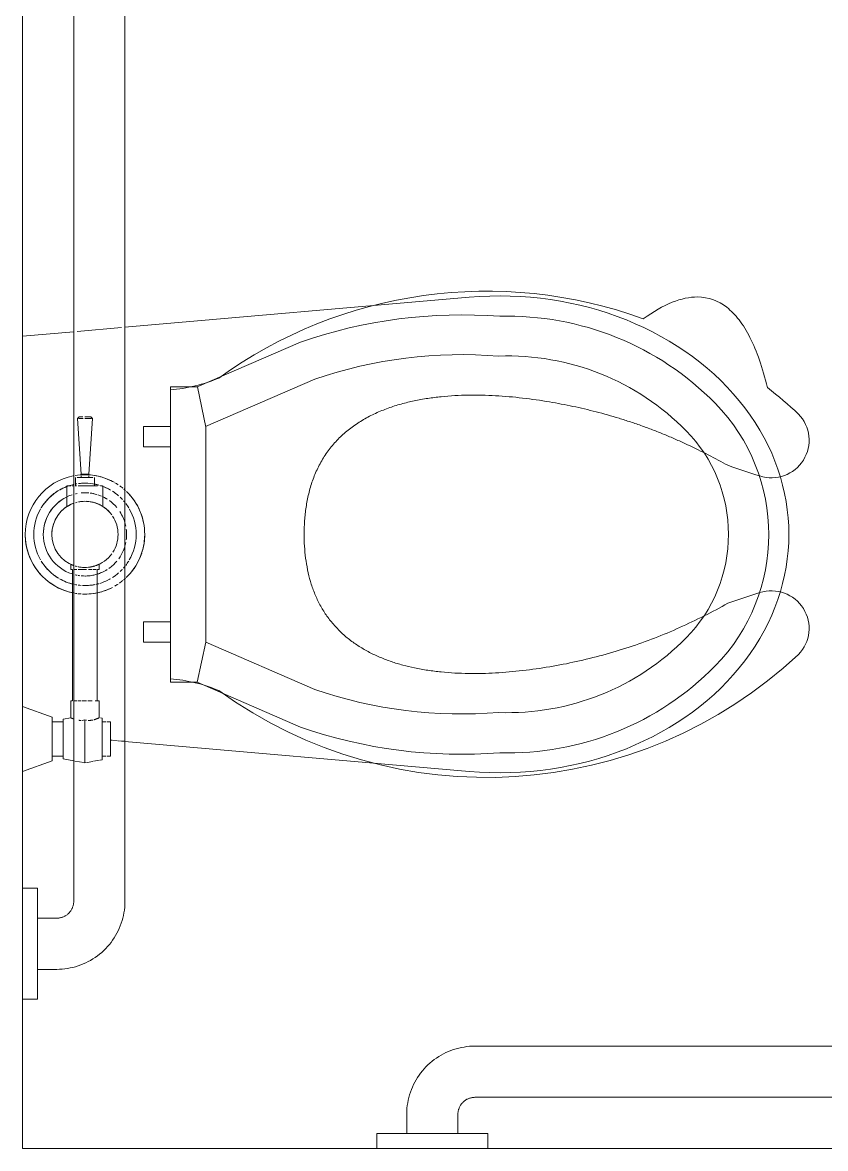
# Model space of a CAD drawing. Header units: inches. Extents: x -449 to 330, y -482 to 598.
# Drawn here: x -362.74 to -339.22, y -19.17 to 13.83 of the extents above; entities that cross this region are included whole.
import ezdxf

# ---------------------------------------------------------------- set-up
doc = ezdxf.new("R2010")
doc.units = ezdxf.units.IN
doc.header["$MEASUREMENT"] = 0
doc.linetypes.add('Hidden 1_8_', pattern=[0.1875, 0.125, -0.0625])
for name, color, linetype, lineweight in [('A-DETL-HDLN', 90, 'Hidden 1_8_', 9), ('I-WALL', 2, 'Continuous', 9), ('P-SANR-FIXT', 6, 'Continuous', 9), ('Q-SPCQ', 91, 'Continuous', 9)]:
    doc.layers.add(name, color=color, linetype=linetype, lineweight=lineweight)

# ---------------------------------------------------------------- blocks, each defined once
blk = doc.blocks.new('PLMB-TOILET-WALL HUNG - PLMB-TOILET-WALL HUNG-2446957-Test Fit - Second Floor Plan')
at = {"layer": 'P-SANR-FIXT'}
for p, q in [((-6.954, 0), (-6.64, -0.863)), ((-5.36, -0.863), (-5.046, 0)), ((5.938, -1.5), (5.807, 0)), ((-6.64, -0.863), (-6.533, -0.863)), ((-5.36, -0.863), (-6.64, -0.863)), ((-6.532, -0.863), (-6.452, -0.863)), ((-6.5, -0.863), (-6.5, -1.186)), ((-6.5, -0.863), (-6.354, -0.863)), ((-6.354, -0.863), (-6.5, -0.863)), ((-6.452, -0.863), (-6.369, -0.863)), ((-6.355, -0.863), (-6, -0.863)), ((-6.342, -0.863), (-6, -0.863)), ((-5.658, -0.863), (-6.342, -0.863)), ((-6, -0.863), (-5.658, -0.863)), ((-6, -0.863), (-5.645, -0.863)), ((-5.646, -0.863), (-5.5, -0.863)), ((-5.5, -0.863), (-5.646, -0.863)), ((-5.631, -0.863), (-5.548, -0.863)), ((-5.548, -0.863), (-5.468, -0.863)), ((-5.5, -1.186), (-5.5, -0.863)), ((-5.467, -0.863), (-5.367, -0.863)), ((-6.584, -1.186), (-6.64, -1.503)), ((-5.416, -1.186), (-6.584, -1.186)), ((-6.447, -1.186), (-6.354, -1.186)), ((-6.354, -1.186), (-6.447, -1.186)), ((-6.413, -1.186), (-6.364, -1.186)), ((-6.325, -1.186), (-6, -1.186)), ((-6.318, -1.186), (-6, -1.186)), ((-5.682, -1.186), (-6.318, -1.186)), ((-6, -1.186), (-5.675, -1.186)), ((-6, -1.186), (-5.682, -1.186)), ((-5.646, -1.186), (-5.553, -1.186)), ((-5.553, -1.186), (-5.646, -1.186)), ((-5.636, -1.186), (-5.587, -1.186)), ((-5.376, -1.412), (-5.416, -1.186)), ((1.418, -1.302), (0.814, -1.302)), ((1.418, -1.413), (1.418, -1.302)), ((-6.66, -1.615), (-6.678, -1.72)), ((-6.646, -1.535), (-6.657, -1.6)), ((-4.885, -1.412), (-5.376, -1.412)), ((-4.885, -1.412), (-4.885, -1.428)), ((-4.885, -1.456), (-4.885, -1.412)), ((-1.655, -1.467), (-4.885, -1.467)), ((-4.885, -1.494), (-4.885, -1.586)), ((-4.885, -1.586), (-4.885, -1.494)), ((-4.885, -1.498), (-4.885, -1.57)), ((-4.885, -1.57), (-4.885, -1.498)), ((-4.885, -1.716), (-4.885, -1.621)), ((-4.885, -1.645), (-4.885, -1.716)), ((-4.885, -1.648), (-4.885, -1.716)), ((-4.885, -1.716), (-4.885, -1.648)), ((-1.027, -1.467), (-1.655, -1.467)), ((-0.877, -1.412), (-1.027, -1.412)), ((-1.027, -1.459), (-1.027, -1.413)), ((-1.027, -1.505), (-1.027, -1.586)), ((-1.027, -1.586), (-1.027, -1.505)), ((-1.027, -1.506), (-1.027, -1.57)), ((-1.027, -1.57), (-1.027, -1.506)), ((-1.027, -1.762), (-1.027, -1.634)), ((-1.027, -1.645), (-1.027, -1.762)), ((-1.027, -1.648), (-1.027, -1.762)), ((-1.027, -1.762), (-1.027, -1.648)), ((1.418, -1.456), (1.418, -1.492)), ((1.418, -1.492), (1.418, -1.456)), ((1.418, -1.585), (1.418, -1.539)), ((1.668, -1.552), (1.418, -1.552)), ((1.418, -1.589), (1.418, -1.589)), ((1.418, -1.628), (1.418, -1.709)), ((1.418, -1.828), (1.418, -1.628)), ((1.418, -1.702), (1.418, -1.629)), ((1.418, -1.629), (1.418, -1.702)), ((1.668, -1.589), (1.668, -1.589)), ((1.668, -1.701), (1.668, -1.596)), ((1.668, -1.596), (1.668, -1.828)), ((3.392, -1.605), (1.761, -1.719)), ((3.438, -1.651), (3.392, -1.605)), ((3.392, -1.635), (3.392, -1.635)), ((3.392, -1.777), (3.392, -1.645)), ((3.392, -1.645), (3.392, -1.777)), ((6.061, -2.9), (5.947, -1.6)), ((-6.682, -1.739), (-6.698, -1.828)), ((-6.698, -1.828), (-6.689, -1.875)), ((-6.698, -1.828), (-5.667, -1.828)), ((-5.44, -1.828), (-6.698, -1.828)), ((-6.685, -1.897), (-6.657, -2.056)), ((-5.629, -1.828), (-5.556, -1.828)), ((-5.527, -1.828), (-5.44, -1.828)), ((-4.885, -1.744), (-4.885, -1.877)), ((-4.885, -1.877), (-4.885, -1.744)), ((-4.885, -1.744), (-4.885, -1.877)), ((-4.885, -1.877), (-4.885, -1.744)), ((-4.885, -1.91), (-4.885, -2.01)), ((-4.885, -2.036), (-4.885, -1.91)), ((-4.885, -1.91), (-4.885, -2.008)), ((-4.885, -2.008), (-4.885, -1.91)), ((-1.027, -1.762), (-1.027, -1.877)), ((-1.027, -1.877), (-1.027, -1.762)), ((-1.027, -1.762), (-1.027, -1.877)), ((-1.027, -1.877), (-1.027, -1.762)), ((-1.027, -1.931), (-1.027, -2.008)), ((-1.027, -2.008), (-1.027, -1.931)), ((-1.027, -1.931), (-1.027, -2.01)), ((-1.027, -2.036), (-1.027, -1.931)), ((1.418, -1.828), (1.418, -1.766)), ((1.418, -1.766), (1.418, -1.828)), ((1.418, -1.77), (1.418, -1.828)), ((1.418, -1.828), (1.418, -1.931)), ((1.418, -2.138), (1.418, -1.828)), ((1.418, -1.937), (1.418, -1.828)), ((1.418, -1.828), (1.418, -1.937)), ((1.418, -1.952), (1.418, -2.029)), ((1.418, -2.029), (1.418, -1.959)), ((1.418, -1.959), (1.418, -2.029)), ((1.668, -1.828), (1.668, -1.702)), ((1.719, -1.719), (1.668, -1.719)), ((1.668, -1.828), (1.668, -1.719)), ((1.668, -1.719), (1.668, -1.828)), ((1.668, -1.937), (1.668, -1.828)), ((1.668, -1.828), (1.668, -1.937)), ((1.668, -1.955), (1.668, -1.828)), ((1.668, -1.828), (1.668, -2.06)), ((1.668, -1.937), (1.719, -1.937)), ((1.668, -2.06), (1.668, -1.96)), ((1.761, -1.828), (1.761, -1.719)), ((1.761, -1.719), (1.761, -1.828)), ((1.761, -1.937), (1.761, -1.828)), ((1.761, -1.828), (1.761, -1.937)), ((1.761, -1.937), (3.392, -2.051)), ((3.392, -2.021), (3.392, -1.828)), ((3.392, -1.828), (3.392, -2.021)), ((3.44, -1.763), (3.44, -1.653)), ((3.44, -1.653), (3.44, -1.763)), ((3.44, -2.002), (3.44, -1.828)), ((3.44, -1.828), (3.44, -2.002)), ((-6.653, -2.08), (-6.623, -2.25)), ((-6.619, -2.274), (-6.609, -2.328)), ((-5.391, -2.328), (-5.382, -2.281)), ((-5.376, -2.244), (-4.885, -2.244)), ((-4.885, -2.125), (-4.885, -2.228)), ((-4.885, -2.244), (-4.885, -2.125)), ((-4.885, -2.131), (-4.885, -2.189)), ((-4.885, -2.189), (-4.885, -2.131)), ((-4.885, -2.189), (-1.655, -2.189)), ((-4.885, -2.228), (-4.885, -2.244)), ((-1.655, -2.189), (-1.027, -2.189)), ((-1.027, -2.071), (-1.027, -2.156)), ((-1.027, -2.156), (-1.027, -2.071)), ((-1.027, -2.087), (-1.027, -2.154)), ((-1.027, -2.154), (-1.027, -2.087)), ((-1.027, -2.243), (-1.027, -2.196)), ((-1.027, -2.244), (-0.877, -2.244)), ((1.418, -2.067), (1.418, -2.067)), ((1.418, -2.104), (1.668, -2.104)), ((1.418, -2.145), (1.418, -2.2)), ((1.418, -2.2), (1.418, -2.145)), ((1.418, -2.346), (1.418, -2.282)), ((1.668, -2.067), (1.668, -2.067)), ((3.392, -2.051), (3.44, -2.002)), ((-6.609, -2.328), (-6.563, -2.328)), ((-5.391, -2.328), (-6.609, -2.328)), ((-6.507, -2.328), (-6.366, -2.328)), ((-6.5, -2.328), (-6.5, -2.444)), ((-6.5, -2.467), (-6.5, -2.578)), ((-6.5, -2.578), (-6.354, -2.578)), ((-5.5, -2.578), (-6.5, -2.578)), ((-6.496, -2.328), (-6.354, -2.328)), ((-6.354, -2.328), (-6.496, -2.328)), ((-6.354, -2.578), (-5.5, -2.578)), ((-6.339, -2.328), (-5.661, -2.328)), ((-6.329, -2.328), (-6, -2.328)), ((-5.671, -2.328), (-6.329, -2.328)), ((-6.033, -2.578), (-6.037, -2.625)), ((-6, -2.328), (-5.671, -2.328)), ((-5.646, -2.328), (-5.504, -2.328)), ((-5.504, -2.328), (-5.646, -2.328)), ((-5.634, -2.328), (-5.569, -2.328)), ((-5.569, -2.328), (-5.493, -2.328)), ((-5.5, -2.444), (-5.5, -2.328)), ((-5.5, -2.578), (-5.5, -2.472)), ((-5.408, -2.328), (-5.391, -2.328)), ((0.814, -2.354), (1.418, -2.354)), ((-6.062, -2.91), (-6.067, -2.974)), ((-6.052, -2.797), (-6.061, -2.9)), ((-6.039, -2.647), (-6.05, -2.78)), ((-6.069, -2.996), (-6.952, -13.084)), ((6.952, -13.084), (6.07, -3)), ((-3.157, -3.543), (-3.157, -4.331)), ((-2.567, -3.543), (-3.157, -3.543)), ((-2.567, -4.331), (-2.567, -3.543)), ((2.567, -3.543), (2.567, -4.331)), ((3.157, -3.543), (2.567, -3.543)), ((3.157, -4.331), (3.157, -3.543)), ((-4.338, -4.331), (4.323, -4.331)), ((-4.338, -5.118), (-4.338, -4.331)), ((4.323, -4.331), (4.323, -5.118)), ((-5.65, -8.136), (-4.338, -5.118)), ((-4.338, -5.118), (-3.157, -5.364)), ((3.142, -5.364), (4.326, -5.125)), ((4.323, -5.118), (5.635, -8.136)), ((-3.157, -5.364), (-4.549, -8.564)), ((-3.157, -5.364), (3.142, -5.364)), ((3.156, -5.361), (4.549, -8.564))]:
    blk.add_line(p, q, dxfattribs=at)
for centre, radius, start, end in [((-0.002, -1.828), 1.75, 90, 168.995), ((-0.002, -1.828), 1.75, 108.3025, 168.995), ((-0.002, -1.828), 1.5, 90, 120), ((-0.002, -1.828), 1.5, 90, 120), ((-0.002, -1.828), 1.5, 90, 120), ((-0.002, -1.828), 1.75, 90, 107.6516), ((-0.002, -1.828), 1.75, 11.2426, 90), ((-0.002, -1.828), 1.75, 11.2426, 90), ((-0.002, -1.828), 1.5, 60, 90), ((-0.002, -1.828), 1.5, 60, 90), ((-0.002, -1.828), 1.5, 60, 90), ((-0.002, -1.828), 1.5, 121.3363, 148.8055), ((-0.002, -1.828), 1.5, 121.3363, 148.8055), ((-0.002, -1.828), 1.22, 90, 162), ((-0.002, -1.828), 1.22, 90, 162), ((-0.002, -1.828), 1.22, 90, 162), ((-0.002, -1.828), 1.5, 121.3363, 133.0682), ((-0.002, -1.828), 1.22, 18, 90), ((-0.002, -1.828), 1.22, 26.5141, 90), ((-0.002, -1.828), 1.22, 26.5141, 90), ((-0.002, -1.828), 1.5, 31.1945, 58.6637), ((-0.002, -1.828), 1.5, 46.9318, 58.6637), ((-0.002, -1.828), 1.5, 31.1945, 58.6637), ((-0.002, -1.828), 1.5, 136.7267, 148.8055), ((-0.002, -1.828), 0.97, 90, 160.4586), ((-0.002, -1.828), 0.97, 90, 160.4586), ((-0.002, -1.828), 0.97, 90, 160.4586), ((-0.002, -1.828), 0.97, 90, 160.4586), ((-0.002, -1.828), 0.97, 90, 160.4586), ((-0.002, -1.828), 0.97, 20.0988, 90), ((-0.002, -1.828), 0.97, 54, 90), ((-0.002, -1.828), 0.97, 20.0988, 90), ((-0.002, -1.828), 0.97, 20.0988, 90), ((-0.002, -1.828), 0.97, 20.0988, 90), ((-0.002, -1.828), 1.5, 31.1945, 43.2733), ((-0.002, -1.828), 1.5, 150, 167.1684), ((-0.002, -1.828), 1.5, 150, 164.3442), ((-0.002, -1.828), 1.5, 150, 164.3442), ((-0.002, -1.828), 0.97, 20.0988, 54), ((-0.002, -1.828), 1.5, 21.0132, 30), ((-0.002, -1.828), 1.5, 21.0132, 30), ((-0.002, -1.828), 1.5, 13.1164, 30), ((-0.002, -1.828), 1.75, 173.3065, 176.2889), ((-0.002, -1.828), 1.75, 173.3065, 176.2889), ((-0.002, -1.828), 1.75, 170.3294, 172.2024), ((-0.002, -1.828), 1.75, 170.3294, 172.2024), ((-0.002, -1.828), 1.5, 172.2264, 175.6704), ((-0.002, -1.828), 1.5, 172.784, 175.6704), ((-0.002, -1.828), 1.5, 172.784, 175.6704), ((-0.002, -1.828), 1.5, 168.7399, 170.9028), ((-0.002, -1.828), 1.5, 168.7399, 170.9028), ((-0.002, -1.828), 1.5, 168.7399, 170.9028), ((-0.002, -1.828), 1.22, 170.7676, 173.0085), ((-0.002, -1.828), 1.22, 166.5843, 169.1384), ((-0.002, -1.828), 1.22, 166.5843, 169.1384), ((-0.002, -1.828), 1.22, 166.5843, 169.1384), ((-0.002, -1.828), 0.97, 168.4381, 197.115), ((-0.002, -1.828), 0.97, 168.4381, 197.115), ((-0.002, -1.828), 0.97, 168.4381, 197.115), ((-0.002, -1.828), 0.97, 168.4381, 197.115), ((-0.002, -1.828), 0.97, 168.4381, 197.115), ((-0.002, -1.828), 0.97, 163.1574, 166.338), ((-0.002, -1.828), 0.97, 163.1574, 166.338), ((-0.002, -1.828), 0.97, 163.1574, 166.338), ((-0.002, -1.828), 0.97, 163.1574, 166.338), ((-0.002, -1.828), 0.97, 163.1574, 166.338), ((-0.002, -1.828), 0.97, 342.243, 11.1677), ((-0.002, -1.828), 0.97, 342.243, 11.1677), ((-0.002, -1.828), 0.97, 342.5832, 11.1677), ((-0.002, -1.828), 0.97, 342.5832, 11.1677), ((-0.002, -1.828), 0.97, 342.5832, 11.1677), ((-0.002, -1.828), 0.97, 13.662, 16.5948), ((-0.002, -1.828), 0.97, 13.662, 16.5948), ((-0.002, -1.828), 0.97, 13.662, 16.5948), ((-0.002, -1.828), 0.97, 13.662, 16.5948), ((-0.002, -1.828), 0.97, 13.662, 16.5948), ((-0.002, -1.828), 1.22, 10.8616, 13.1679), ((-0.002, -1.828), 1.22, 10.8616, 13.1679), ((-0.002, -1.828), 1.22, 10.8616, 13.1679), ((-0.002, -1.828), 1.5, 9.0972, 11.005), ((-0.002, -1.828), 1.5, 2.4535, 7.3611), ((-0.002, -1.828), 1.5, 2.4535, 7.3611), ((-0.002, -1.828), 1.5, 0, 7.3611), ((-0.002, -1.828), 1.75, 330.7207, 9.4137), ((-0.002, -1.828), 1.75, 0, 9.4137), ((-0.002, -1.828), 1.75, 177.7222, 207.3288), ((-0.002, -1.828), 1.75, 177.7222, 194.4716), ((-0.002, -1.828), 1.5, 177.3889, 183.8867), ((-0.002, -1.828), 1.5, 177.3889, 183.8867), ((-0.002, -1.828), 1.5, 177.3889, 180), ((-0.002, -1.828), 1.5, 180, 191.2801), ((-0.002, -1.828), 1.22, 174.8306, 196.5135), ((-0.002, -1.828), 1.22, 174.8306, 186.9915), ((-0.002, -1.828), 1.22, 174.8306, 186.9915), ((-0.002, -1.828), 1.22, 343.4865, 353.0085), ((-0.002, -1.828), 1.22, 354.6802, 5.1694), ((-0.002, -1.828), 1.22, 357.7511, 2.4691), ((-0.002, -1.828), 1.22, 357.7511, 2.4691), ((-0.002, -1.828), 1.5, 348.0606, 0), ((-0.002, -1.828), 1.5, 351.2809, 2.0605), ((-0.002, -1.828), 1.5, 351.2809, 2.0605), ((-0.002, -1.828), 1.75, 345.5284, 0), ((-0.002, -1.828), 1.5, 189.119, 191.2801), ((-0.002, -1.828), 1.5, 189.119, 191.2801), ((-0.002, -1.828), 1.5, 192.2148, 194.432), ((-0.002, -1.828), 1.5, 192.2148, 194.432), ((-0.002, -1.828), 1.5, 192.2148, 195.6558), ((-0.002, -1.828), 1.5, 196.8836, 206.6842), ((-0.002, -1.828), 1.5, 196.8836, 206.6842), ((-0.002, -1.828), 1.5, 196.8836, 206.6842), ((-0.002, -1.828), 1.22, 190.8877, 196.5135), ((-0.002, -1.828), 1.22, 190.8877, 196.5135), ((-0.002, -1.828), 1.22, 198, 203.3094), ((-0.002, -1.828), 1.22, 198, 203.3094), ((-0.002, -1.828), 1.22, 198, 203.3094), ((-0.002, -1.828), 0.97, 198, 234), ((-0.002, -1.828), 0.97, 198, 234), ((-0.002, -1.828), 0.97, 198, 234), ((-0.002, -1.828), 0.97, 198, 234), ((-0.002, -1.828), 0.97, 198, 234), ((-0.002, -1.828), 0.97, 306, 342), ((-0.002, -1.828), 0.97, 306, 342), ((-0.002, -1.828), 0.97, 306, 341.5463), ((-0.002, -1.828), 0.97, 306, 341.5463), ((-0.002, -1.828), 0.97, 306, 341.5463), ((-0.002, -1.828), 1.22, 336.6906, 342), ((-0.002, -1.828), 1.22, 345.8169, 349.1123), ((-0.002, -1.828), 1.22, 345.8169, 349.1123), ((-0.002, -1.828), 1.5, 332.7458, 343.1164), ((-0.002, -1.828), 1.5, 344.3442, 347.7852), ((-0.002, -1.828), 1.5, 345.166, 347.7852), ((-0.002, -1.828), 1.5, 345.166, 347.7852), ((-0.002, -1.828), 1.5, 348.0606, 350.4335), ((-0.002, -1.828), 1.5, 348.0606, 350.4335), ((-0.002, -1.828), 1.75, 330.7207, 345), ((-0.002, -1.828), 1.75, 196.2846, 207.3288), ((-0.002, -1.828), 1.5, 207.3029, 210), ((-0.002, -1.828), 1.5, 207.3029, 210), ((-0.002, -1.828), 1.5, 207.3029, 210), ((-0.002, -1.828), 1.5, 212.573, 221.0604), ((-0.002, -1.828), 1.5, 212.573, 221.0604), ((-0.002, -1.828), 1.5, 212.573, 221.0604), ((-0.002, -1.828), 1.22, 203.9727, 212.1267), ((-0.002, -1.828), 1.22, 203.9727, 212.1267), ((-0.002, -1.828), 1.22, 203.9727, 212.1267), ((-0.002, -1.828), 1.22, 215.2507, 229.7755), ((-0.002, -1.828), 1.22, 215.2507, 229.7755), ((-0.002, -1.828), 1.22, 215.2507, 229.7755), ((-0.002, -1.828), 0.97, 270, 303.5487), ((-0.002, -1.828), 0.97, 270, 303.5487), ((-0.002, -1.828), 0.97, 270, 303.5487), ((-0.002, -1.828), 0.97, 270, 303.5487), ((-0.002, -1.828), 0.97, 270, 303.5487), ((-0.002, -1.828), 1.22, 310.2245, 324.1475), ((-0.002, -1.828), 1.22, 310.2245, 324.1475), ((-0.002, -1.828), 1.22, 310.2245, 324.1475), ((-0.002, -1.828), 1.22, 327.8733, 335.2872), ((-0.002, -1.828), 1.22, 327.8733, 333.4859), ((-0.002, -1.828), 1.22, 327.8733, 333.4859), ((-0.002, -1.828), 1.5, 318.9396, 327.427), ((-0.002, -1.828), 1.5, 318.9396, 327.427), ((-0.002, -1.828), 1.5, 318.9396, 327.427), ((-0.002, -1.828), 1.5, 330, 332.6971), ((-0.002, -1.828), 1.5, 330, 332.6971), ((-0.002, -1.828), 1.5, 330, 332.6971), ((-0.002, -1.828), 1.5, 332.7458, 338.9868), ((-0.002, -1.828), 1.5, 332.7458, 338.9868), ((-0.002, -1.828), 1.75, 210, 213.626), ((-0.002, -1.828), 1.75, 210, 213.626), ((-0.002, -1.828), 1.75, 215.1829, 219.2082), ((-0.002, -1.828), 1.75, 215.1829, 219.2082), ((-0.002, -1.828), 1.75, 220.1981, 222.7173), ((-0.002, -1.828), 1.75, 220.1981, 222.7173), ((-0.002, -1.828), 1.5, 223.2733, 226.9318), ((-0.002, -1.828), 1.5, 223.2733, 226.9318), ((-0.002, -1.828), 1.5, 228.7698, 231.667), ((-0.002, -1.828), 1.5, 228.7698, 231.667), ((-0.002, -1.828), 1.5, 228.7698, 231.667), ((-0.002, -1.828), 1.22, 234.2151, 246.7672), ((-0.002, -1.828), 1.22, 234.2151, 246.7672), ((-0.002, -1.828), 1.22, 234.2151, 246.7672), ((-0.002, -1.828), 0.97, 237.4815, 270), ((-0.002, -1.828), 0.97, 237.4815, 270), ((-0.002, -1.828), 0.97, 237.4815, 270), ((-0.002, -1.828), 0.97, 237.4815, 270), ((-0.002, -1.828), 0.97, 237.4815, 270), ((-0.002, -1.828), 1.22, 247.1173, 250.6997), ((-0.002, -1.828), 1.22, 247.1173, 250.6997), ((-0.002, -1.828), 1.22, 247.1173, 250.6997), ((-0.002, -1.828), 1.22, 289.0364, 292.8827), ((-0.002, -1.828), 1.22, 289.0364, 292.8827), ((-0.002, -1.828), 1.22, 289.0364, 292.8827), ((-0.002, -1.828), 1.22, 293.2328, 303.2338), ((-0.002, -1.828), 1.22, 293.2328, 303.2338), ((-0.002, -1.828), 1.22, 293.2328, 303.2338), ((-0.002, -1.828), 1.5, 308.333, 310.9972), ((-0.002, -1.828), 1.5, 308.333, 310.9972), ((-0.002, -1.828), 1.5, 308.333, 310.9972), ((-0.002, -1.828), 1.5, 313.0682, 316.645), ((-0.002, -1.828), 1.5, 313.0682, 316.645), ((-0.002, -1.828), 1.75, 317.2827, 319.5306), ((-0.002, -1.828), 1.75, 317.2827, 319.5306), ((-0.002, -1.828), 1.75, 320.7918, 324.3506), ((-0.002, -1.828), 1.75, 320.7918, 324.3506), ((-0.002, -1.828), 1.75, 326.374, 330), ((-0.002, -1.828), 1.75, 326.374, 330), ((-0.002, -1.828), 1.75, 223.574, 270), ((-0.002, -1.828), 1.75, 225, 251.6975), ((-0.002, -1.828), 1.5, 232.6522, 238.6637), ((-0.002, -1.828), 1.5, 232.6522, 238.6637), ((-0.002, -1.828), 1.5, 232.6522, 238.6637), ((-0.002, -1.828), 1.5, 240, 270), ((-0.002, -1.828), 1.5, 240, 270), ((-0.002, -1.828), 1.5, 240, 270), ((-0.002, -1.828), 1.22, 251.8363, 258.6969), ((-0.002, -1.828), 1.22, 251.8363, 258.6969), ((-0.002, -1.828), 1.22, 251.8363, 258.6969), ((-0.002, -1.828), 1.22, 262.6465, 270), ((-0.002, -1.828), 1.22, 262.6465, 270), ((-0.002, -1.828), 1.22, 262.6465, 270), ((-0.002, -1.828), 1.22, 270, 277.3535), ((-0.002, -1.828), 1.22, 270, 277.3535), ((-0.002, -1.828), 1.22, 270, 277.3535), ((-0.002, -1.828), 1.75, 270, 316.0858), ((-0.002, -1.828), 1.75, 270, 315), ((-0.002, -1.828), 1.5, 270, 300), ((-0.002, -1.828), 1.5, 270, 300), ((-0.002, -1.828), 1.5, 270, 300), ((-0.002, -1.828), 1.22, 281.3031, 288.1637), ((-0.002, -1.828), 1.22, 281.3031, 288.1637), ((-0.002, -1.828), 1.22, 281.3031, 288.1637), ((-0.002, -1.828), 1.5, 301.3363, 306.9366), ((-0.002, -1.828), 1.5, 301.3363, 306.9366), ((-0.002, -1.828), 1.5, 301.3363, 306.9366), ((-0.002, -1.828), 1.75, 252.3484, 270), ((8.013, -12.871), 14.46, 160.8863, 184.3848), ((-8.028, -12.871), 14.46, 355.6152, 19.1137), ((8.013, -12.871), 13.279, 161.0772, 184.6521), ((-8.013, -12.871), 13.279, 355.3479, 18.9228), ((2.113, -14.203), 8.522, 178.4765, 225.5088), ((2.113, -14.203), 7.341, 178.0082, 225.4947), ((-2.113, -14.203), 7.341, 314.5053, 1.9918), ((-2.129, -14.203), 8.522, 314.4912, 1.5235), ((-0.023, -16.377), 4.293, 225.4947, 270.3084), ((0.023, -16.377), 4.293, 269.6916, 314.5053), ((-0.008, -16.339), 5.512, 225.6791, 314.3209)]:
    blk.add_arc(centre, radius, start, end, dxfattribs=at)
blk.add_ellipse((0, -13.976), major_axis=(0, 8.465), ratio=0.825581, start_param=1.465218, end_param=4.817967, dxfattribs=at)
for points, knots in [([(0.907, -1.488), (0.898, -1.465), (0.88, -1.423), (0.858, -1.38), (0.843, -1.352), (0.829, -1.328), (0.818, -1.31), (0.813, -1.302), (0.813, -1.302), (0.815, -1.306), (0.818, -1.309), (0.818, -1.31)], [0.2222222, 0.2222222, 0.2222222, 0.2222222, 0.2777778, 0.3333333, 0.3611111, 0.3888889, 0.4444444, 0.4791667, 0.5138889, 0.5486111, 0.5555556, 0.5555556, 0.5555556, 0.5555556]), ([(-5.45, -1.646), (-5.451, -1.653), (-5.452, -1.668), (-5.453, -1.692), (-5.454, -1.709), (-5.454, -1.719)], [-0.2857143, -0.2857143, -0.2857143, -0.2857143, -0.25, -0.2142857, -0.1676612, -0.1676612, -0.1676612, -0.1676612]), ([(-5.453, -1.719), (-5.454, -1.709), (-5.453, -1.692), (-5.452, -1.668), (-5.451, -1.653), (-5.45, -1.646)], [-0.8323388, -0.8323388, -0.8323388, -0.8323388, -0.7857143, -0.75, -0.7142857, -0.7142857, -0.7142857, -0.7142857]), ([(-5.415, -1.502), (-5.413, -1.498), (-5.41, -1.488), (-5.405, -1.476), (-5.4, -1.464), (-5.395, -1.453), (-5.391, -1.443), (-5.386, -1.432), (-5.379, -1.417), (-5.376, -1.412), (-5.376, -1.412)], [-0.4285714, -0.4285714, -0.4285714, -0.4285714, -0.3928571, -0.3571429, -0.3214286, -0.2857143, -0.25, -0.2142857, -0.1428571, 0, 0, 0, 0]), ([(-5.381, -1.422), (-5.383, -1.426), (-5.386, -1.432), (-5.391, -1.443), (-5.394, -1.45), (-5.395, -1.453)], [-0.8571429, -0.8571429, -0.8571429, -0.8571429, -0.7857143, -0.75, -0.7142857, -0.7142857, -0.7142857, -0.7142857]), ([(-0.952, -1.634), (-0.952, -1.634), (-0.953, -1.64), (-0.956, -1.656), (-0.961, -1.684), (-0.964, -1.707), (-0.965, -1.718)], [0.3469529, 0.3469529, 0.3469529, 0.3469529, 0.34722222, 0.36111111, 0.38888889, 0.41574485, 0.41574485, 0.41574485, 0.41574485]), ([(-0.965, -1.718), (-0.964, -1.707), (-0.961, -1.684), (-0.956, -1.656), (-0.953, -1.64), (-0.952, -1.634)], [0.58425515, 0.58425515, 0.58425515, 0.58425515, 0.61111111, 0.63888889, 0.6530471, 0.6530471, 0.6530471, 0.6530471]), ([(-0.929, -1.544), (-0.93, -1.549), (-0.935, -1.563), (-0.94, -1.582), (-0.943, -1.595), (-0.944, -1.598)], [0.2611277, 0.2611277, 0.2611277, 0.2611277, 0.27777778, 0.30555556, 0.3148888, 0.3148888, 0.3148888, 0.3148888]), ([(-0.944, -1.598), (-0.943, -1.595), (-0.94, -1.582), (-0.935, -1.563), (-0.93, -1.549), (-0.929, -1.544)], [0.6851112, 0.6851112, 0.6851112, 0.6851112, 0.69444444, 0.72222222, 0.7388723, 0.7388723, 0.7388723, 0.7388723]), ([(-0.877, -1.412), (-0.878, -1.412), (-0.88, -1.415), (-0.884, -1.426), (-0.889, -1.437), (-0.895, -1.451), (-0.902, -1.467), (-0.908, -1.484), (-0.913, -1.497), (-0.916, -1.504), (-0.917, -1.507)], [0, 0, 0, 0, 0.0555556, 0.0833333, 0.1111111, 0.1388889, 0.1666667, 0.1944444, 0.2083333, 0.2196069, 0.2196069, 0.2196069, 0.2196069]), ([(-0.917, -1.507), (-0.916, -1.504), (-0.913, -1.497), (-0.908, -1.484), (-0.902, -1.467), (-0.895, -1.451), (-0.889, -1.437), (-0.884, -1.426), (-0.88, -1.415), (-0.878, -1.412), (-0.877, -1.412)], [0.7803931, 0.7803931, 0.7803931, 0.7803931, 0.7916667, 0.8055556, 0.8333333, 0.8611111, 0.8888889, 0.9166667, 0.9444444, 1, 1, 1, 1]), ([(0.855, -1.373), (0.858, -1.379), (0.866, -1.394), (0.884, -1.431), (0.898, -1.466), (0.906, -1.488)], [0.6666667, 0.6666667, 0.6666667, 0.6666667, 0.6875, 0.7222222, 0.7776299, 0.7776299, 0.7776299, 0.7776299]), ([(-5.453, -1.921), (-5.454, -1.936), (-5.454, -1.959), (-5.452, -1.988), (-5.451, -2.003), (-5.45, -2.01)], [-0.8571429, -0.8571429, -0.8571429, -0.8571429, -0.7857143, -0.75, -0.7142857, -0.7142857, -0.7142857, -0.7142857]), ([(-5.442, -2.057), (-5.443, -2.055), (-5.445, -2.046), (-5.447, -2.031), (-5.45, -2.01), (-5.452, -1.988), (-5.454, -1.959), (-5.454, -1.936), (-5.453, -1.921)], [-0.3696277, -0.3696277, -0.3696277, -0.3696277, -0.3571429, -0.3214286, -0.2857143, -0.25, -0.2142857, -0.1428571, -0.1428571, -0.1428571, -0.1428571]), ([(-0.966, -1.929), (-0.964, -1.944), (-0.961, -1.969), (-0.955, -2.005), (-0.951, -2.027), (-0.948, -2.037)], [0.5773903, 0.5773903, 0.5773903, 0.5773903, 0.61111111, 0.63888889, 0.66666667, 0.66666667, 0.66666667, 0.66666667]), ([(-0.948, -2.037), (-0.95, -2.032), (-0.952, -2.021), (-0.956, -2), (-0.961, -1.972), (-0.964, -1.946), (-0.966, -1.932), (-0.966, -1.929)], [0.33333333, 0.33333333, 0.33333333, 0.33333333, 0.34722222, 0.36111111, 0.38888889, 0.41666667, 0.4226097, 0.4226097, 0.4226097, 0.4226097]), ([(-5.45, -2.01), (-5.449, -2.017), (-5.447, -2.031), (-5.445, -2.046), (-5.443, -2.055), (-5.442, -2.057)], [-0.71428571, -0.71428571, -0.71428571, -0.71428571, -0.67857143, -0.64285714, -0.63037228, -0.63037228, -0.63037228, -0.63037228]), ([(-5.376, -2.244), (-5.376, -2.244), (-5.379, -2.239), (-5.386, -2.224), (-5.391, -2.212), (-5.395, -2.203), (-5.4, -2.192), (-5.405, -2.18), (-5.41, -2.167), (-5.415, -2.154), (-5.42, -2.139), (-5.425, -2.123), (-5.431, -2.106), (-5.434, -2.094), (-5.435, -2.088)], [-1, -1, -1, -1, -0.8571429, -0.7857143, -0.75, -0.7142857, -0.6785714, -0.6428571, -0.6071429, -0.5714286, -0.5357143, -0.5, -0.4642857, -0.4285714, -0.4285714, -0.4285714, -0.4285714]), ([(-5.395, -2.203), (-5.394, -2.206), (-5.391, -2.212), (-5.386, -2.223), (-5.382, -2.231), (-5.381, -2.234)], [-0.2857143, -0.2857143, -0.2857143, -0.2857143, -0.25, -0.2142857, -0.1428571, -0.1428571, -0.1428571, -0.1428571]), ([(-0.944, -2.058), (-0.943, -2.061), (-0.94, -2.074), (-0.934, -2.094), (-0.929, -2.11), (-0.927, -2.116)], [0.68561075, 0.68561075, 0.68561075, 0.68561075, 0.69444444, 0.72222222, 0.74335507, 0.74335507, 0.74335507, 0.74335507]), ([(-0.927, -2.116), (-0.929, -2.11), (-0.934, -2.094), (-0.94, -2.074), (-0.943, -2.061), (-0.944, -2.058)], [0.25664493, 0.25664493, 0.25664493, 0.25664493, 0.27777778, 0.30555556, 0.31438925, 0.31438925, 0.31438925, 0.31438925]), ([(-0.917, -2.147), (-0.916, -2.151), (-0.914, -2.158), (-0.908, -2.172), (-0.902, -2.188), (-0.895, -2.205), (-0.891, -2.215), (-0.889, -2.219)], [0.7777778, 0.7777778, 0.7777778, 0.7777778, 0.7916667, 0.8055556, 0.8333333, 0.8611111, 0.8888889, 0.8888889, 0.8888889, 0.8888889]), ([(-0.877, -2.244), (-0.878, -2.244), (-0.88, -2.241), (-0.884, -2.23), (-0.889, -2.219), (-0.895, -2.205), (-0.902, -2.188), (-0.908, -2.172), (-0.914, -2.158), (-0.916, -2.151), (-0.917, -2.147)], [0, 0, 0, 0, 0.0555556, 0.0833333, 0.1111111, 0.1388889, 0.1666667, 0.1944444, 0.2083333, 0.2222222, 0.2222222, 0.2222222, 0.2222222]), ([(-0.889, -2.219), (-0.887, -2.223), (-0.884, -2.23), (-0.88, -2.241), (-0.878, -2.244), (-0.877, -2.244)], [0.8888889, 0.8888889, 0.8888889, 0.8888889, 0.9166667, 0.9444444, 1, 1, 1, 1]), ([(0.907, -2.167), (0.898, -2.19), (0.885, -2.221), (0.873, -2.247), (0.869, -2.255)], [0.22237006, 0.22237006, 0.22237006, 0.22237006, 0.27777778, 0.30198769, 0.30198769, 0.30198769, 0.30198769]), ([(0.869, -2.255), (0.873, -2.247), (0.885, -2.221), (0.898, -2.19), (0.906, -2.167)], [0.69807297, 0.69807297, 0.69807297, 0.69807297, 0.72222222, 0.77777778, 0.77777778, 0.77777778, 0.77777778]), ([(0.922, -2.122), (0.929, -2.1), (0.941, -2.064), (0.947, -2.024), (0.949, -2.009)], [0.81285877, 0.81285877, 0.81285877, 0.81285877, 0.86111111, 0.88888889, 0.88888889, 0.88888889, 0.88888889]), ([(0.818, -2.346), (0.816, -2.349), (0.813, -2.353), (0.813, -2.354), (0.815, -2.35), (0.818, -2.346), (0.818, -2.346)], [0.4444444, 0.4444444, 0.4444444, 0.4444444, 0.4791667, 0.5138889, 0.5486111, 0.5555556, 0.5555556, 0.5555556, 0.5555556])]:
    blk.add_open_spline(points, degree=3, knots=knots, dxfattribs=at)
for points in [[(-5.395, -1.453), (-5.397, -1.457), (-5.4, -1.464), (-5.405, -1.476), (-5.41, -1.488), (-5.413, -1.498), (-5.415, -1.502)], [(-5.376, -1.412), (-5.376, -1.412), (-5.378, -1.415), (-5.381, -1.422)], [(0.927, -1.547), (0.931, -1.564), (0.936, -1.58), (0.94, -1.597)], [(0.94, -1.597), (0.936, -1.58), (0.931, -1.564), (0.927, -1.548)], [(0.951, -1.645), (0.955, -1.668), (0.958, -1.693), (0.96, -1.718)], [(0.966, -1.772), (0.964, -1.728), (0.958, -1.685), (0.951, -1.645)], [(-5.452, -1.744), (-5.451, -1.772), (-5.447, -1.8), (-5.44, -1.828)], [(-5.44, -1.828), (-5.447, -1.8), (-5.451, -1.772), (-5.452, -1.744)], [(-5.44, -1.828), (-5.444, -1.844), (-5.447, -1.859), (-5.449, -1.875)], [(-5.449, -1.875), (-5.447, -1.859), (-5.444, -1.844), (-5.44, -1.828)], [(0.951, -2.011), (0.959, -1.968), (0.963, -1.923), (0.965, -1.876)], [(0.961, -1.941), (0.959, -1.965), (0.955, -1.988), (0.951, -2.011)], [(0.967, -1.877), (0.966, -1.892), (0.965, -1.907), (0.963, -1.922)], [(-5.435, -2.088), (-5.434, -2.094), (-5.431, -2.106), (-5.425, -2.123), (-5.42, -2.139), (-5.417, -2.149), (-5.415, -2.153)], [(-5.415, -2.153), (-5.413, -2.158), (-5.41, -2.167), (-5.405, -2.18), (-5.4, -2.192), (-5.397, -2.199), (-5.395, -2.203)], [(-5.381, -2.234), (-5.378, -2.241), (-5.376, -2.244), (-5.376, -2.244)], [(0.951, -2.011), (0.943, -2.05), (0.933, -2.087), (0.922, -2.122)]]:
    blk.add_open_spline(points, degree=3, dxfattribs=at)
blk = doc.blocks.new('Toilet-Accessory-Kohler-Stronghold-Seat-K-4731-S - 0-White-2446955-Test Fit - Second Floor Plan')
at = {"layer": 'Q-SPCQ'}
blk.add_line((4.486, 15.159), (-3.986, 15.159), dxfattribs=at)
for centre, radius, start, end in [((-8.495, 15.504), 4.523, 337.0899, 355.6254), ((8.995, 15.504), 4.523, 184.3746, 202.9101), ((6.493, 5.896), 13.368, 144.054, 223.0603), ((-5.993, 5.896), 13.368, 339.9489, 35.946), ((-53.148, -18.854), 54.335, 17.9562, 18.9965), ((53.648, -18.854), 54.335, 161.0035, 162.0438), ((-2.507, -2.442), 1.101, 225.8052, 17.9562), ((3.007, -2.442), 1.101, 162.0438, 314.1948), ((-5.993, 5.896), 13.368, 316.9397, 322.0511)]:
    blk.add_arc(centre, radius, start, end, dxfattribs=at)
for points, knots in [([(-1.772, -1.167), (-1.899, -0.937), (-2.143, -0.472), (-2.491, 0.249), (-2.797, 0.977), (-3.064, 1.724), (-3.295, 2.494), (-3.486, 3.273), (-3.638, 4.051), (-3.751, 4.842), (-3.82, 5.638), (-3.839, 6.433), (-3.803, 7.096), (-3.738, 7.623), (-3.67, 7.999), (-3.585, 8.354), (-3.502, 8.634), (-3.422, 8.851), (-3.336, 9.067), (-3.214, 9.333), (-3.04, 9.632), (-2.839, 9.921), (-2.612, 10.183), (-2.357, 10.42), (-2.079, 10.629), (-1.782, 10.804), (-1.461, 10.95), (-1.135, 11.064), (-0.791, 11.146), (-0.333, 11.224), (0.015, 11.245), (0.25, 11.242)], [0, 0, 0, 0, 0.052632, 0.105263, 0.157895, 0.210526, 0.263158, 0.315789, 0.368421, 0.421053, 0.473684, 0.526316, 0.578947, 0.605263, 0.631579, 0.654605, 0.677632, 0.689145, 0.700658, 0.723684, 0.746711, 0.769737, 0.792763, 0.815789, 0.838816, 0.861842, 0.884868, 0.907895, 0.930921, 0.953947, 1, 1, 1, 1]), ([(0.25, 11.242), (0.385, 11.244), (0.652, 11.236), (1.047, 11.191), (1.442, 11.116), (1.761, 11.023), (2.006, 10.928), (2.249, 10.82), (2.536, 10.66), (2.803, 10.462), (3.003, 10.284), (3.144, 10.144), (3.274, 9.996), (3.396, 9.838), (3.509, 9.674), (3.614, 9.506), (3.71, 9.333), (3.797, 9.153), (3.876, 8.97), (3.948, 8.784), (4.013, 8.596), (4.088, 8.341), (4.167, 8.017), (4.237, 7.626), (4.303, 7.098), (4.339, 6.436), (4.32, 5.639), (4.251, 4.844), (4.142, 4.084), (4.005, 3.371), (3.872, 2.806), (3.751, 2.356), (3.653, 2.022), (3.545, 1.686), (3.425, 1.339), (3.297, 0.995), (3.164, 0.662), (3.022, 0.334), (2.83, -0.089), (2.577, -0.597), (2.375, -0.981), (2.272, -1.167)], [0, 0, 0, 0, 0.026316, 0.052632, 0.078947, 0.105263, 0.118421, 0.131579, 0.157895, 0.184211, 0.197368, 0.210526, 0.223684, 0.236842, 0.25, 0.263158, 0.276316, 0.289474, 0.302632, 0.315789, 0.328947, 0.342105, 0.368421, 0.394737, 0.421053, 0.473684, 0.526316, 0.578947, 0.631579, 0.677632, 0.723684, 0.746711, 0.769737, 0.792763, 0.815789, 0.838816, 0.861842, 0.884868, 0.907895, 0.953947, 1, 1, 1, 1]), ([(4.548, -2.325), (4.842, -2.253), (5.38, -2.097), (6.042, -1.82), (6.557, -1.501), (7.051, -1.018), (7.353, -0.168), (6.997, 0.718), (6.565, 1.313)], [0, 0, 0, 0, 0.111111, 0.222222, 0.333333, 0.444444, 0.666667, 1, 1, 1, 1])]:
    blk.add_open_spline(points, degree=3, knots=knots, dxfattribs=at)
blk = doc.blocks.new('Grab-Bar_Bobrick_B-6806 - 36W Standard-2446896-Test Fit - Second Floor Plan')
at = {"layer": 'Q-SPCQ'}
for p, q in [((-361.237, 21.581), (-361.237, -11.919)), ((-359.737, -11.919), (-359.737, 21.581)), ((-362.299, -11.543), (-362.737, -11.543)), ((-362.299, -12.416), (-362.299, -11.543)), ((-362.299, -11.543), (-362.299, -14.795)), ((-361.737, -12.419), (-362.299, -12.419)), ((-362.299, -13.919), (-362.299, -12.419)), ((-362.299, -12.419), (-362.299, -13.919)), ((-362.299, -13.897), (-362.299, -12.441)), ((-362.299, -13.919), (-361.737, -13.919)), ((-362.299, -14.795), (-362.299, -13.922)), ((-362.737, -14.795), (-362.299, -14.795))]:
    blk.add_line(p, q, dxfattribs=at)
at = {"layer": 'Q-SPCQ', "flags": 128}
for points in [[(-361.737, -13.919), (-361.657, -13.917), (-361.577, -13.913), (-361.497, -13.905), (-361.418, -13.893), (-361.339, -13.879), (-361.261, -13.862), (-361.184, -13.841), (-361.108, -13.817), (-361.032, -13.791), (-360.958, -13.761), (-360.885, -13.729), (-360.813, -13.693), (-360.743, -13.655), (-360.674, -13.614), (-360.608, -13.57), (-360.542, -13.523), (-360.479, -13.474), (-360.418, -13.423), (-360.359, -13.369), (-360.302, -13.312), (-360.248, -13.254), (-360.195, -13.193), (-360.146, -13.131), (-360.098, -13.066), (-360.054, -13), (-360.012, -12.931), (-359.973, -12.862), (-359.937, -12.79), (-359.903, -12.718), (-359.873, -12.644), (-359.845, -12.569), (-359.821, -12.492), (-359.799, -12.415), (-359.781, -12.337), (-359.766, -12.259), (-359.754, -12.18), (-359.745, -12.1), (-359.739, -12.021), (-359.737, -11.941), (-359.737, -11.919)], [(-361.237, -11.919), (-361.237, -11.939), (-361.238, -11.959), (-361.24, -11.979), (-361.243, -11.999), (-361.247, -12.018), (-361.251, -12.038), (-361.256, -12.057), (-361.262, -12.076), (-361.269, -12.095), (-361.276, -12.114), (-361.284, -12.132), (-361.293, -12.15), (-361.303, -12.167), (-361.313, -12.185), (-361.324, -12.201), (-361.336, -12.218), (-361.348, -12.233), (-361.361, -12.249), (-361.374, -12.263), (-361.388, -12.278), (-361.403, -12.291), (-361.418, -12.304), (-361.434, -12.317), (-361.45, -12.329), (-361.467, -12.34), (-361.484, -12.35), (-361.501, -12.36), (-361.519, -12.369), (-361.537, -12.377), (-361.556, -12.385), (-361.574, -12.392), (-361.593, -12.398), (-361.613, -12.403), (-361.632, -12.408), (-361.652, -12.412), (-361.672, -12.415), (-361.691, -12.417), (-361.711, -12.418), (-361.731, -12.419), (-361.737, -12.419)]]:
    blk.add_lwpolyline(points, dxfattribs=at)
blk = doc.blocks.new('Grab-Bar_Bobrick_B-6806 - 42W Peened-2456527-Test Fit - Second Floor Plan')
at = {"layer": 'Q-SPCQ'}
for p, q in [((-309.987, -16.169), (-349.487, -16.169)), ((-349.487, -17.669), (-309.987, -17.669)), ((-351.487, -18.169), (-351.487, -18.732)), ((-349.987, -18.732), (-349.987, -18.169)), ((-352.363, -18.732), (-352.363, -19.169)), ((-351.49, -18.732), (-352.363, -18.732)), ((-352.363, -18.732), (-349.111, -18.732)), ((-351.487, -18.732), (-350.313, -18.732)), ((-350.313, -18.732), (-351.487, -18.732)), ((-350.008, -18.732), (-351.465, -18.732)), ((-350.278, -18.732), (-349.987, -18.732)), ((-349.987, -18.732), (-350.278, -18.732)), ((-349.111, -18.732), (-349.984, -18.732)), ((-349.111, -19.169), (-349.111, -18.732))]:
    blk.add_line(p, q, dxfattribs=at)
at = {"layer": 'Q-SPCQ', "flags": 128}
for points in [[(-349.487, -16.169), (-349.567, -16.171), (-349.647, -16.175), (-349.726, -16.183), (-349.805, -16.195), (-349.884, -16.209), (-349.962, -16.226), (-350.04, -16.247), (-350.116, -16.271), (-350.191, -16.297), (-350.266, -16.327), (-350.339, -16.36), (-350.41, -16.395), (-350.481, -16.433), (-350.549, -16.475), (-350.616, -16.518), (-350.681, -16.565), (-350.744, -16.614), (-350.806, -16.665), (-350.865, -16.719), (-350.922, -16.776), (-350.976, -16.834), (-351.028, -16.895), (-351.078, -16.957), (-351.125, -17.022), (-351.17, -17.088), (-351.212, -17.157), (-351.251, -17.226), (-351.287, -17.298), (-351.32, -17.37), (-351.351, -17.444), (-351.378, -17.519), (-351.403, -17.596), (-351.424, -17.673), (-351.443, -17.751), (-351.458, -17.829), (-351.47, -17.908), (-351.479, -17.988), (-351.484, -18.067), (-351.487, -18.147), (-351.487, -18.169)], [(-349.987, -18.169), (-349.986, -18.149), (-349.985, -18.129), (-349.983, -18.109), (-349.98, -18.089), (-349.977, -18.07), (-349.972, -18.05), (-349.967, -18.031), (-349.961, -18.012), (-349.955, -17.993), (-349.947, -17.974), (-349.939, -17.956), (-349.93, -17.938), (-349.921, -17.921), (-349.91, -17.903), (-349.899, -17.887), (-349.888, -17.87), (-349.876, -17.855), (-349.863, -17.839), (-349.849, -17.825), (-349.835, -17.81), (-349.821, -17.797), (-349.805, -17.784), (-349.79, -17.771), (-349.774, -17.759), (-349.757, -17.748), (-349.74, -17.738), (-349.722, -17.728), (-349.705, -17.719), (-349.686, -17.711), (-349.668, -17.703), (-349.649, -17.696), (-349.63, -17.69), (-349.611, -17.685), (-349.591, -17.68), (-349.572, -17.676), (-349.552, -17.673), (-349.532, -17.671), (-349.512, -17.67), (-349.492, -17.669), (-349.487, -17.669)]]:
    blk.add_lwpolyline(points, dxfattribs=at)

msp = doc.modelspace()

# ---------------------------------------------------------------- linework, layer by layer
at = {"layer": 'A-DETL-HDLN'}
for p, q in [((-362.737, 40.831), (-362.737, -19.169)), ((-362.737, -19.169), (-306.737, -19.169))]:
    msp.add_line(p, q, dxfattribs=at)
at = {"layer": 'I-WALL'}
for p, q in [((-362.737, -19.169), (-362.737, 46.831)), ((-259.112, -19.169), (-362.737, -19.169))]:
    msp.add_line(p, q, dxfattribs=at)

# ---------------------------------------------------------------- block references
at = {"layer": 'P-SANR-FIXT', "rotation": 89.99999999999972}
msp.add_blockref('PLMB-TOILET-WALL HUNG - PLMB-TOILET-WALL HUNG-2446957-Test Fit - Second Floor Plan', (-362.737, -1.169), dxfattribs=at)
at = {"layer": 'Q-SPCQ'}
for name in ['Grab-Bar_Bobrick_B-6806 - 36W Standard-2446896-Test Fit - Second Floor Plan', 'Grab-Bar_Bobrick_B-6806 - 42W Peened-2456527-Test Fit - Second Floor Plan']:
    msp.add_blockref(name, (0, 0), dxfattribs=at)
at = {"layer": 'Q-SPCQ', "rotation": 90.00000000000017}
msp.add_blockref('Toilet-Accessory-Kohler-Stronghold-Seat-K-4731-S - 0-White-2446955-Test Fit - Second Floor Plan', (-343.247, -1.419), dxfattribs=at)

doc.saveas('drawing.dxf')
